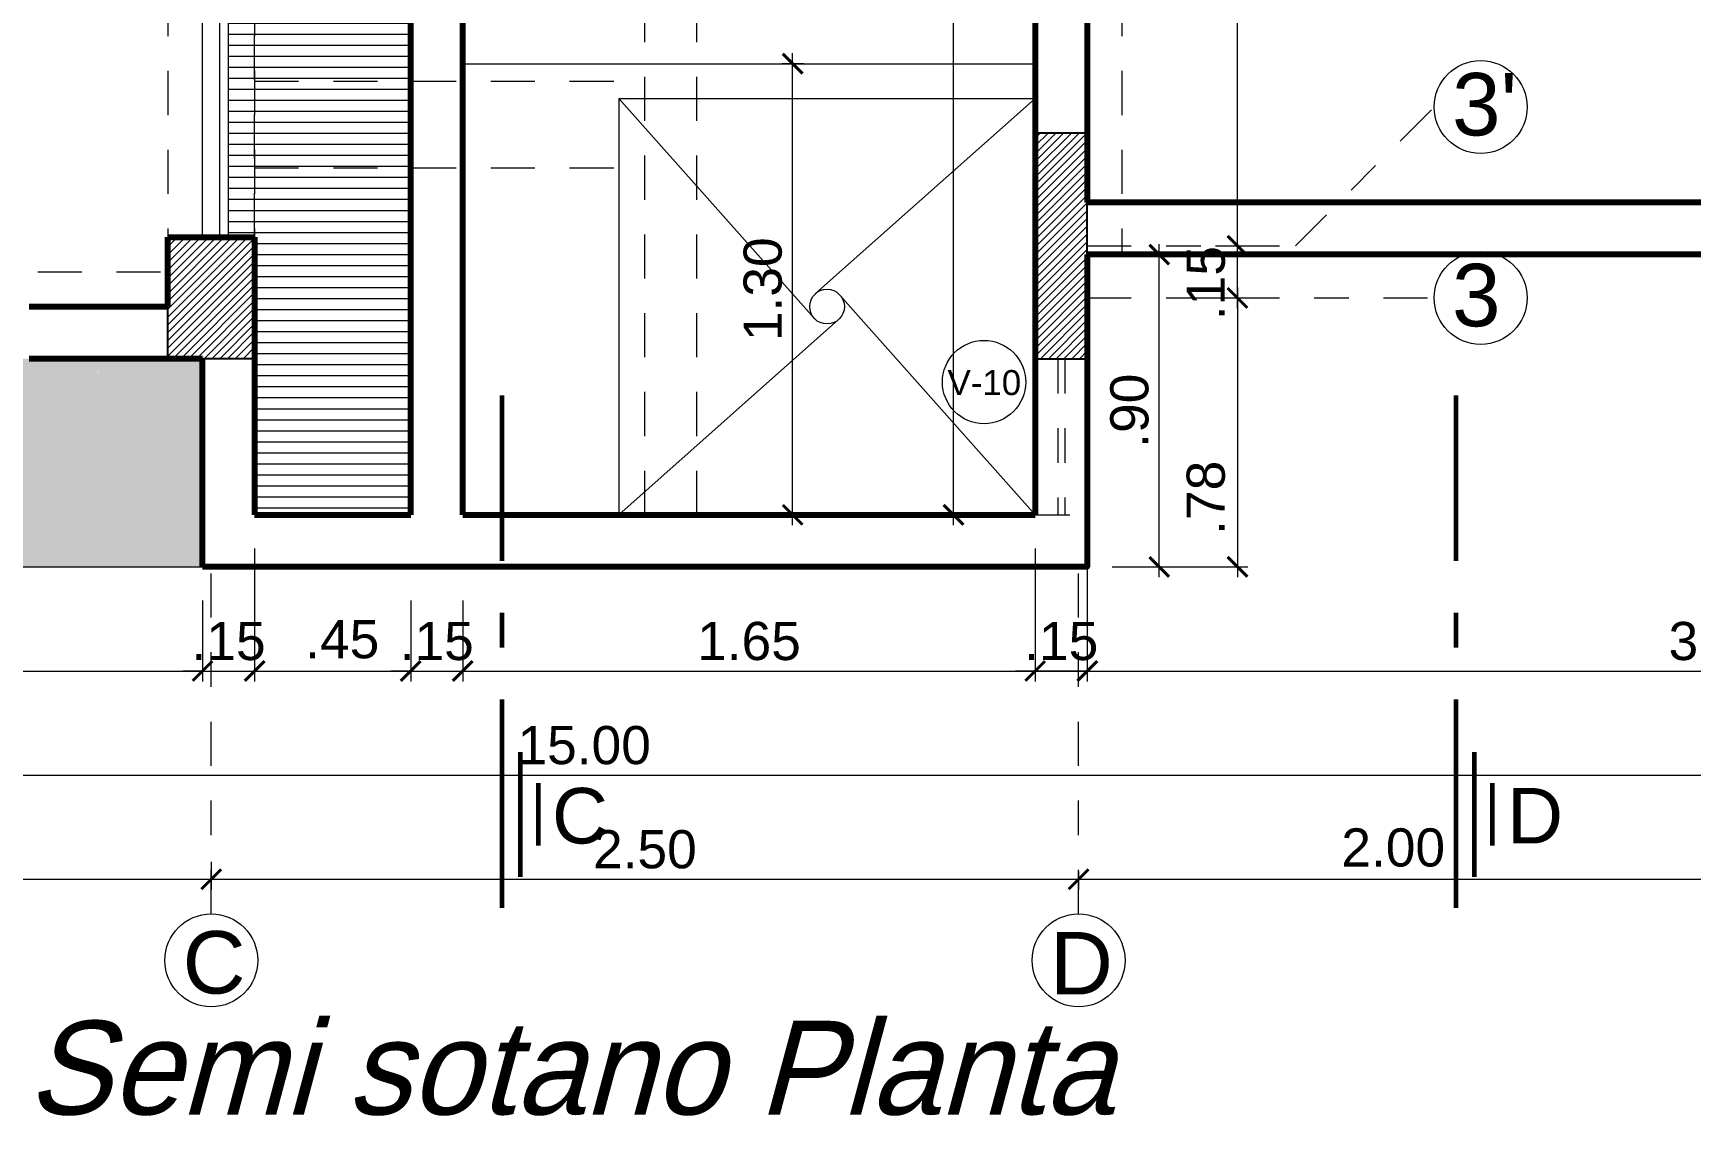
# Model space of a CAD drawing. Header units: millimetres. Extents: x 3779 to 7711, y 1445 to 3132.
# Drawn here: x 3883.414 to 3888.192, y 1479.377 to 1482.497 of the extents above; entities that cross this region are included whole.
import ezdxf

# ---------------------------------------------------------------- set-up
doc = ezdxf.new("R2010")
doc.units = ezdxf.units.MM
doc.header["$PDMODE"] = 3
for name, pattern in [('ACAD_ISO10W100', [18.5, 12, -3, 0.5, -3]), ('DASHDOTX2', [50.8, 25.4, -12.7, 0, -12.7]), ('HIDDEN', [9.525, 6.35, -3.175])]:
    doc.linetypes.add(name, pattern=pattern)
for name, color, linetype, lineweight in [('cotas', 7, 'Continuous', 5), ('EJES', 20, 'DASHDOTX2', 9), ('LINEA-DE-CORTE', 6, 'ACAD_ISO10W100', 60), ('PERSONA', 7, 'Continuous', 9), ('pluma 0.0', 33, 'Continuous', 0), ('pluma 1', 1, 'Continuous', 9), ('pluma 1.5', 14, 'Continuous', 15), ('pluma 2.5', 30, 'Continuous', 25), ('pluma 8', 98, 'Continuous', 80), ('proyecciones', 32, 'HIDDEN', 9), ('TEXTO', 7, 'Continuous', 9), ('TEXTURAS', 35, 'Continuous', 5), ('VEJETACION', 3, 'Continuous', 9)]:
    doc.layers.add(name, color=color, linetype=linetype, lineweight=lineweight)
doc.styles.get("Standard").update_dxf_attribs({"font": 'arial.ttf'})
doc.styles.add('TIMES', font='arial.ttf', dxfattribs={"height": 0.11})
doc.dimstyles.new('julio', dxfattribs={"dimtxt": 0.11, "dimasz": 0.057, "dimexe": 0.03, "dimexo": 0.097, "dimgap": 0.0295, "dimtad": 1, "dimzin": 4, "dimdsep": 46, "dimtxsty": 'TIMES', "dimblk": 'ARCHTICK', "dimcen": 0, "dimdle": 0.03, "dimclrd": 256, "dimclre": 256, "dimclrt": 256, "dimadec": 0, "dimazin": 0, "dimtfac": 1, "dimtix": 1, "dimtmove": 2, "dimatfit": 2, "dimldrblk": 'ARCHTICK', "dimfxl": 1, "dimtolj": 1, "dimtzin": 0, "dimlwd": 5, "dimlwe": 5, "dimarcsym": 0})

# ---------------------------------------------------------------- blocks, each defined once
blk = doc.blocks.new('_ArchTick')
at = {"color": 0, "linetype": 'ByBlock', "lineweight": 40, "const_width": 0.15}
blk.add_lwpolyline([(-0.5, -0.5), (0.5, 0.5)], dxfattribs=at)
blk = doc.blocks.new('*D225')
at = {"layer": 'cotas', "lineweight": 5, "transparency": 16777216}
for p, q in [((3880.6776, 1480.2622), (3880.6776, 1480.0292)), ((3883.9276, 1480.1096), (3883.9276, 1480.0292)), ((3880.6476, 1480.0592), (3883.9576, 1480.0592))]:
    blk.add_line(p, q, dxfattribs=at)
at = {"layer": 'Defpoints', "color": 0, "transparency": 16777216}
for p in [(3880.6776, 1480.3592), (3883.9276, 1480.2066), (3883.9276, 1480.0592)]:
    blk.add_point(p, dxfattribs=at)
at = {"layer": 'cotas', "lineweight": 5, "transparency": 16777216, "xscale": 0.057, "yscale": 0.057, "zscale": 0.057, "rotation": 180}
blk.add_blockref('_ArchTick', (3880.6776, 1480.0592), dxfattribs=at)
at = {"layer": 'cotas', "lineweight": 5, "transparency": 16777216, "xscale": 0.057, "yscale": 0.057, "zscale": 0.057}
blk.add_blockref('_ArchTick', (3883.9276, 1480.0592), dxfattribs=at)
at = {"layer": 'cotas', "transparency": 16777216, "insert": (3882.3026, 1480.1449), "char_height": 0.11, "attachment_point": 5, "style": 'TIMES'}
blk.add_mtext('\\A1;3.25', dxfattribs=at)
blk = doc.blocks.new('*D226')
at = {"layer": 'cotas', "lineweight": 5, "transparency": 16777216}
for p, q in [((3883.9276, 1480.1096), (3883.9276, 1480.0292)), ((3886.4276, 1480.0817), (3886.4276, 1480.0292)), ((3883.8976, 1480.0592), (3886.4576, 1480.0592))]:
    blk.add_line(p, q, dxfattribs=at)
at = {"layer": 'Defpoints', "color": 0, "transparency": 16777216}
for p in [(3883.9276, 1480.2066), (3886.4276, 1480.1787), (3886.4276, 1480.0592)]:
    blk.add_point(p, dxfattribs=at)
at = {"layer": 'cotas', "lineweight": 5, "transparency": 16777216, "xscale": 0.057, "yscale": 0.057, "zscale": 0.057, "rotation": 180}
blk.add_blockref('_ArchTick', (3883.9276, 1480.0592), dxfattribs=at)
at = {"layer": 'cotas', "lineweight": 5, "transparency": 16777216, "xscale": 0.057, "yscale": 0.057, "zscale": 0.057}
blk.add_blockref('_ArchTick', (3886.4276, 1480.0592), dxfattribs=at)
at = {"layer": 'cotas', "transparency": 16777216, "insert": (3885.1776, 1480.1449), "char_height": 0.11, "attachment_point": 5, "style": 'TIMES'}
blk.add_mtext('\\A1;2.50', dxfattribs=at)
blk = doc.blocks.new('*D227')
at = {"layer": 'cotas', "lineweight": 5, "transparency": 16777216}
for p, q in [((3886.4276, 1480.0817), (3886.4276, 1480.0292)), ((3888.4276, 1480.0902), (3888.4276, 1480.0292)), ((3886.3976, 1480.0592), (3888.4576, 1480.0592))]:
    blk.add_line(p, q, dxfattribs=at)
at = {"layer": 'Defpoints', "color": 0, "transparency": 16777216}
for p in [(3886.4276, 1480.1787), (3888.4276, 1480.1872), (3888.4276, 1480.0592)]:
    blk.add_point(p, dxfattribs=at)
at = {"layer": 'cotas', "lineweight": 5, "transparency": 16777216, "xscale": 0.057, "yscale": 0.057, "zscale": 0.057, "rotation": 180}
blk.add_blockref('_ArchTick', (3886.4276, 1480.0592), dxfattribs=at)
at = {"layer": 'cotas', "lineweight": 5, "transparency": 16777216, "xscale": 0.057, "yscale": 0.057, "zscale": 0.057}
blk.add_blockref('_ArchTick', (3888.4276, 1480.0592), dxfattribs=at)
at = {"layer": 'cotas', "transparency": 16777216, "insert": (3887.3344, 1480.15), "char_height": 0.11, "attachment_point": 5, "style": 'TIMES'}
blk.add_mtext('\\A1;2.00', dxfattribs=at)
blk = doc.blocks.new('*D160')
at = {"layer": 'cotas', "lineweight": 5, "transparency": 16777216}
for p, q in [((3877.5026, 1480.8622), (3877.5026, 1480.3292)), ((3892.5026, 1480.8622), (3892.5026, 1480.3292)), ((3877.4726, 1480.3592), (3892.5326, 1480.3592))]:
    blk.add_line(p, q, dxfattribs=at)
at = {"layer": 'Defpoints', "color": 0, "transparency": 16777216}
for p in [(3877.5026, 1480.9592), (3892.5026, 1480.9592), (3892.5026, 1480.3592)]:
    blk.add_point(p, dxfattribs=at)
at = {"layer": 'cotas', "lineweight": 5, "transparency": 16777216, "xscale": 0.057, "yscale": 0.057, "zscale": 0.057, "rotation": 180}
blk.add_blockref('_ArchTick', (3877.5026, 1480.3592), dxfattribs=at)
at = {"layer": 'cotas', "lineweight": 5, "transparency": 16777216, "xscale": 0.057, "yscale": 0.057, "zscale": 0.057}
blk.add_blockref('_ArchTick', (3892.5026, 1480.3592), dxfattribs=at)
at = {"layer": 'cotas', "transparency": 16777216, "insert": (3885.0026, 1480.4449), "char_height": 0.11, "attachment_point": 5, "style": 'TIMES'}
blk.add_mtext('\\A1;15.00', dxfattribs=at)
blk = doc.blocks.new('*D164')
at = {"layer": 'cotas', "lineweight": 5, "transparency": 16777216}
for p, q in [((3880.7026, 1480.8622), (3880.7026, 1480.6292)), ((3883.9026, 1480.8622), (3883.9026, 1480.6292)), ((3880.6726, 1480.6592), (3883.9326, 1480.6592))]:
    blk.add_line(p, q, dxfattribs=at)
at = {"layer": 'Defpoints', "color": 0, "transparency": 16777216}
for p in [(3880.7026, 1480.9592), (3883.9026, 1480.9592), (3883.9026, 1480.6592)]:
    blk.add_point(p, dxfattribs=at)
at = {"layer": 'cotas', "lineweight": 5, "transparency": 16777216, "xscale": 0.057, "yscale": 0.057, "zscale": 0.057, "rotation": 180}
blk.add_blockref('_ArchTick', (3880.7026, 1480.6592), dxfattribs=at)
at = {"layer": 'cotas', "lineweight": 5, "transparency": 16777216, "xscale": 0.057, "yscale": 0.057, "zscale": 0.057}
blk.add_blockref('_ArchTick', (3883.9026, 1480.6592), dxfattribs=at)
at = {"layer": 'cotas', "transparency": 16777216, "insert": (3882.3026, 1480.7449), "char_height": 0.11, "attachment_point": 5, "style": 'TIMES'}
blk.add_mtext('\\A1;3.20', dxfattribs=at)
blk = doc.blocks.new('*D165')
at = {"layer": 'cotas', "lineweight": 5, "transparency": 16777216}
for p, q in [((3884.0526, 1481.0122), (3884.0526, 1480.6292)), ((3883.9026, 1480.8622), (3883.9026, 1480.6292)), ((3883.9026, 1480.6592), (3883.8456, 1480.6592)), ((3883.9026, 1480.6592), (3884.0526, 1480.6592)), ((3884.0526, 1480.6592), (3884.1096, 1480.6592))]:
    blk.add_line(p, q, dxfattribs=at)
at = {"layer": 'Defpoints', "color": 0, "transparency": 16777216}
for p in [(3884.0526, 1481.1092), (3883.9026, 1480.9592), (3884.0526, 1480.6592)]:
    blk.add_point(p, dxfattribs=at)
at = {"layer": 'cotas', "lineweight": 5, "transparency": 16777216, "xscale": 0.057, "yscale": 0.057, "zscale": 0.057}
blk.add_blockref('_ArchTick', (3883.9026, 1480.6592), dxfattribs=at)
at = {"layer": 'cotas', "lineweight": 5, "transparency": 16777216, "xscale": 0.057, "yscale": 0.057, "zscale": 0.057, "rotation": 180}
blk.add_blockref('_ArchTick', (3884.0526, 1480.6592), dxfattribs=at)
at = {"layer": 'cotas', "transparency": 16777216, "insert": (3883.9776, 1480.7449), "char_height": 0.11, "attachment_point": 5, "style": 'TIMES'}
blk.add_mtext('\\A1;.15', dxfattribs=at)
blk = doc.blocks.new('*D166')
at = {"layer": 'cotas', "lineweight": 5, "transparency": 16777216}
for p, q in [((3884.0526, 1481.0122), (3884.0526, 1480.6292)), ((3884.5026, 1480.8622), (3884.5026, 1480.6292)), ((3884.0226, 1480.6592), (3884.5326, 1480.6592))]:
    blk.add_line(p, q, dxfattribs=at)
at = {"layer": 'Defpoints', "color": 0, "transparency": 16777216}
for p in [(3884.0526, 1481.1092), (3884.5026, 1480.9592), (3884.5026, 1480.6592)]:
    blk.add_point(p, dxfattribs=at)
at = {"layer": 'cotas', "lineweight": 5, "transparency": 16777216, "xscale": 0.057, "yscale": 0.057, "zscale": 0.057, "rotation": 180}
blk.add_blockref('_ArchTick', (3884.0526, 1480.6592), dxfattribs=at)
at = {"layer": 'cotas', "lineweight": 5, "transparency": 16777216, "xscale": 0.057, "yscale": 0.057, "zscale": 0.057}
blk.add_blockref('_ArchTick', (3884.5026, 1480.6592), dxfattribs=at)
at = {"layer": 'cotas', "transparency": 16777216, "insert": (3884.3052, 1480.75), "char_height": 0.11, "attachment_point": 5, "style": 'TIMES'}
blk.add_mtext('\\A1;.45', dxfattribs=at)
blk = doc.blocks.new('*D167')
at = {"layer": 'cotas', "lineweight": 5, "transparency": 16777216}
for p, q in [((3884.5026, 1480.8622), (3884.5026, 1480.6292)), ((3884.6526, 1480.8622), (3884.6526, 1480.6292)), ((3884.5026, 1480.6592), (3884.4456, 1480.6592)), ((3884.5026, 1480.6592), (3884.6526, 1480.6592)), ((3884.6526, 1480.6592), (3884.7096, 1480.6592))]:
    blk.add_line(p, q, dxfattribs=at)
at = {"layer": 'Defpoints', "color": 0, "transparency": 16777216}
for p in [(3884.5026, 1480.9592), (3884.6526, 1480.9592), (3884.6526, 1480.6592)]:
    blk.add_point(p, dxfattribs=at)
at = {"layer": 'cotas', "lineweight": 5, "transparency": 16777216, "xscale": 0.057, "yscale": 0.057, "zscale": 0.057}
blk.add_blockref('_ArchTick', (3884.5026, 1480.6592), dxfattribs=at)
at = {"layer": 'cotas', "lineweight": 5, "transparency": 16777216, "xscale": 0.057, "yscale": 0.057, "zscale": 0.057, "rotation": 180}
blk.add_blockref('_ArchTick', (3884.6526, 1480.6592), dxfattribs=at)
at = {"layer": 'cotas', "transparency": 16777216, "insert": (3884.5776, 1480.7449), "char_height": 0.11, "attachment_point": 5, "style": 'TIMES'}
blk.add_mtext('\\A1;.15', dxfattribs=at)
blk = doc.blocks.new('*D168')
at = {"layer": 'cotas', "lineweight": 5, "transparency": 16777216}
for p, q in [((3886.3026, 1481.0122), (3886.3026, 1480.6292)), ((3884.6526, 1480.8622), (3884.6526, 1480.6292)), ((3884.6226, 1480.6592), (3886.3326, 1480.6592))]:
    blk.add_line(p, q, dxfattribs=at)
at = {"layer": 'Defpoints', "color": 0, "transparency": 16777216}
for p in [(3886.3026, 1481.1092), (3884.6526, 1480.9592), (3886.3026, 1480.6592)]:
    blk.add_point(p, dxfattribs=at)
at = {"layer": 'cotas', "lineweight": 5, "transparency": 16777216, "xscale": 0.057, "yscale": 0.057, "zscale": 0.057, "rotation": 180}
blk.add_blockref('_ArchTick', (3884.6526, 1480.6592), dxfattribs=at)
at = {"layer": 'cotas', "lineweight": 5, "transparency": 16777216, "xscale": 0.057, "yscale": 0.057, "zscale": 0.057}
blk.add_blockref('_ArchTick', (3886.3026, 1480.6592), dxfattribs=at)
at = {"layer": 'cotas', "transparency": 16777216, "insert": (3885.4776, 1480.7449), "char_height": 0.11, "attachment_point": 5, "style": 'TIMES'}
blk.add_mtext('\\A1;1.65', dxfattribs=at)
blk = doc.blocks.new('*D169')
at = {"layer": 'cotas', "lineweight": 5, "transparency": 16777216}
for p, q in [((3886.3026, 1481.0122), (3886.3026, 1480.6292)), ((3886.4526, 1481.0122), (3886.4526, 1480.6292)), ((3886.3026, 1480.6592), (3886.2456, 1480.6592)), ((3886.3026, 1480.6592), (3886.4526, 1480.6592)), ((3886.4526, 1480.6592), (3886.5096, 1480.6592))]:
    blk.add_line(p, q, dxfattribs=at)
at = {"layer": 'Defpoints', "color": 0, "transparency": 16777216}
for p in [(3886.3026, 1481.1092), (3886.4526, 1481.1092), (3886.4526, 1480.6592)]:
    blk.add_point(p, dxfattribs=at)
at = {"layer": 'cotas', "lineweight": 5, "transparency": 16777216, "xscale": 0.057, "yscale": 0.057, "zscale": 0.057}
blk.add_blockref('_ArchTick', (3886.3026, 1480.6592), dxfattribs=at)
at = {"layer": 'cotas', "lineweight": 5, "transparency": 16777216, "xscale": 0.057, "yscale": 0.057, "zscale": 0.057, "rotation": 180}
blk.add_blockref('_ArchTick', (3886.4526, 1480.6592), dxfattribs=at)
at = {"layer": 'cotas', "transparency": 16777216, "insert": (3886.3776, 1480.7449), "char_height": 0.11, "attachment_point": 5, "style": 'TIMES'}
blk.add_mtext('\\A1;.15', dxfattribs=at)
blk = doc.blocks.new('*D170')
at = {"layer": 'cotas', "lineweight": 5, "transparency": 16777216}
for p, q in [((3886.3026, 1481.0122), (3886.3026, 1480.6292)), ((3886.4526, 1481.0122), (3886.4526, 1480.6292)), ((3886.3026, 1480.6592), (3886.2456, 1480.6592)), ((3886.4526, 1480.6592), (3886.3026, 1480.6592)), ((3886.4526, 1480.6592), (3886.5096, 1480.6592))]:
    blk.add_line(p, q, dxfattribs=at)
at = {"layer": 'Defpoints', "color": 0, "transparency": 16777216}
for p in [(3886.3026, 1481.1092), (3886.4526, 1481.1092), (3886.3026, 1480.6592)]:
    blk.add_point(p, dxfattribs=at)
at = {"layer": 'cotas', "lineweight": 5, "transparency": 16777216, "xscale": 0.057, "yscale": 0.057, "zscale": 0.057}
blk.add_blockref('_ArchTick', (3886.3026, 1480.6592), dxfattribs=at)
at = {"layer": 'cotas', "lineweight": 5, "transparency": 16777216, "xscale": 0.057, "yscale": 0.057, "zscale": 0.057, "rotation": 180}
blk.add_blockref('_ArchTick', (3886.4526, 1480.6592), dxfattribs=at)
at = {"layer": 'cotas', "transparency": 16777216, "insert": (3886.3776, 1480.7449), "char_height": 0.11, "attachment_point": 5, "style": 'TIMES'}
blk.add_mtext('\\A1;.15', dxfattribs=at)
blk = doc.blocks.new('*D171')
at = {"layer": 'cotas', "lineweight": 5, "transparency": 16777216}
for p, q in [((3886.3026, 1481.0122), (3886.3026, 1480.6292)), ((3886.4526, 1481.0122), (3886.4526, 1480.6292)), ((3886.3026, 1480.6592), (3886.2456, 1480.6592)), ((3886.3026, 1480.6592), (3886.4526, 1480.6592)), ((3886.4526, 1480.6592), (3886.5096, 1480.6592))]:
    blk.add_line(p, q, dxfattribs=at)
at = {"layer": 'Defpoints', "color": 0, "transparency": 16777216}
for p in [(3886.3026, 1481.1092), (3886.4526, 1481.1092), (3886.4526, 1480.6592)]:
    blk.add_point(p, dxfattribs=at)
at = {"layer": 'cotas', "lineweight": 5, "transparency": 16777216, "xscale": 0.057, "yscale": 0.057, "zscale": 0.057}
blk.add_blockref('_ArchTick', (3886.3026, 1480.6592), dxfattribs=at)
at = {"layer": 'cotas', "lineweight": 5, "transparency": 16777216, "xscale": 0.057, "yscale": 0.057, "zscale": 0.057, "rotation": 180}
blk.add_blockref('_ArchTick', (3886.4526, 1480.6592), dxfattribs=at)
at = {"layer": 'cotas', "transparency": 16777216, "insert": (3886.3776, 1480.7449), "char_height": 0.11, "attachment_point": 5, "style": 'TIMES'}
blk.add_mtext('\\A1;.15', dxfattribs=at)
blk = doc.blocks.new('*D172')
at = {"layer": 'cotas', "lineweight": 5, "transparency": 16777216}
for p, q in [((3886.4526, 1481.0122), (3886.4526, 1480.6292)), ((3890.1026, 1480.8622), (3890.1026, 1480.6292)), ((3886.4226, 1480.6592), (3890.1326, 1480.6592))]:
    blk.add_line(p, q, dxfattribs=at)
at = {"layer": 'Defpoints', "color": 0, "transparency": 16777216}
for p in [(3886.4526, 1481.1092), (3890.1026, 1480.9592), (3890.1026, 1480.6592)]:
    blk.add_point(p, dxfattribs=at)
at = {"layer": 'cotas', "lineweight": 5, "transparency": 16777216, "xscale": 0.057, "yscale": 0.057, "zscale": 0.057, "rotation": 180}
blk.add_blockref('_ArchTick', (3886.4526, 1480.6592), dxfattribs=at)
at = {"layer": 'cotas', "lineweight": 5, "transparency": 16777216, "xscale": 0.057, "yscale": 0.057, "zscale": 0.057}
blk.add_blockref('_ArchTick', (3890.1026, 1480.6592), dxfattribs=at)
at = {"layer": 'cotas', "transparency": 16777216, "insert": (3888.2776, 1480.7449), "char_height": 0.11, "attachment_point": 5, "style": 'TIMES'}
blk.add_mtext('\\A1;3.65', dxfattribs=at)
blk = doc.blocks.new('*D220')
at = {"layer": 'cotas', "lineweight": 5, "transparency": 16777216}
for p, q in [((3886.822, 1481.8842), (3886.9156, 1481.8842)), ((3886.8856, 1481.7042), (3886.8856, 1481.9142)), ((3886.822, 1481.7342), (3886.9156, 1481.7342))]:
    blk.add_line(p, q, dxfattribs=at)
at = {"layer": 'Defpoints', "color": 0, "transparency": 16777216}
for p in [(3886.725, 1481.8842), (3886.8856, 1481.8842), (3886.725, 1481.7342)]:
    blk.add_point(p, dxfattribs=at)
at = {"layer": 'cotas', "lineweight": 5, "transparency": 16777216, "xscale": 0.057, "yscale": 0.057, "zscale": 0.057}
for p, rotation in [((3886.8856, 1481.8842), 90), ((3886.8856, 1481.7342), 270)]:
    blk.add_blockref('_ArchTick', p, dxfattribs=dict(at, rotation=rotation))
at = {"layer": 'cotas', "transparency": 16777216, "insert": (3886.7948, 1481.7769), "char_height": 0.11, "attachment_point": 5, "rotation": 90, "style": 'TIMES'}
blk.add_mtext('\\A1;.15', dxfattribs=at)
blk = doc.blocks.new('*D221')
at = {"layer": 'cotas', "lineweight": 5, "transparency": 16777216}
for p, q in [((3886.8856, 1481.8542), (3886.8856, 1484.4892)), ((3886.6496, 1484.4592), (3886.9156, 1484.4592)), ((3886.822, 1481.8842), (3886.9156, 1481.8842))]:
    blk.add_line(p, q, dxfattribs=at)
at = {"layer": 'Defpoints', "color": 0, "transparency": 16777216}
for p in [(3886.5526, 1484.4592), (3886.8856, 1484.4592), (3886.725, 1481.8842)]:
    blk.add_point(p, dxfattribs=at)
at = {"layer": 'cotas', "lineweight": 5, "transparency": 16777216, "xscale": 0.057, "yscale": 0.057, "zscale": 0.057}
for p, rotation in [((3886.8856, 1484.4592), 90), ((3886.8856, 1481.8842), 270)]:
    blk.add_blockref('_ArchTick', p, dxfattribs=dict(at, rotation=rotation))
at = {"layer": 'cotas', "transparency": 16777216, "insert": (3886.7999, 1483.1717), "char_height": 0.11, "attachment_point": 5, "rotation": 90, "style": 'TIMES'}
blk.add_mtext('\\A1;2.58', dxfattribs=at)
blk = doc.blocks.new('*D222')
at = {"layer": 'cotas', "lineweight": 5, "transparency": 16777216}
for p, q in [((3886.8856, 1481.7642), (3886.8856, 1480.9292)), ((3886.723, 1481.7342), (3886.9156, 1481.7342)), ((3886.5246, 1480.9592), (3886.9156, 1480.9592))]:
    blk.add_line(p, q, dxfattribs=at)
at = {"layer": 'Defpoints', "color": 0, "transparency": 16777216}
for p in [(3886.626, 1481.7342), (3886.4276, 1480.9592), (3886.8856, 1480.9592)]:
    blk.add_point(p, dxfattribs=at)
at = {"layer": 'cotas', "lineweight": 5, "transparency": 16777216, "xscale": 0.057, "yscale": 0.057, "zscale": 0.057}
for p, rotation in [((3886.8856, 1481.7342), 90), ((3886.8856, 1480.9592), 270)]:
    blk.add_blockref('_ArchTick', p, dxfattribs=dict(at, rotation=rotation))
at = {"layer": 'cotas', "transparency": 16777216, "insert": (3886.7948, 1481.1584), "char_height": 0.11, "attachment_point": 5, "rotation": 90, "style": 'TIMES'}
blk.add_mtext('\\A1;.78', dxfattribs=at)
blk = doc.blocks.new('*D212')
at = {"layer": 'cotas', "lineweight": 5, "transparency": 16777216}
for p, q in [((3886.6603, 1480.9292), (3886.6603, 1481.8892)), ((3886.5496, 1481.8592), (3886.6903, 1481.8592)), ((3886.5496, 1480.9592), (3886.6903, 1480.9592))]:
    blk.add_line(p, q, dxfattribs=at)
at = {"layer": 'Defpoints', "color": 0, "transparency": 16777216}
for p in [(3886.4526, 1481.8592), (3886.6603, 1481.8592), (3886.4526, 1480.9592)]:
    blk.add_point(p, dxfattribs=at)
at = {"layer": 'cotas', "lineweight": 5, "transparency": 16777216, "xscale": 0.057, "yscale": 0.057, "zscale": 0.057}
for p, rotation in [((3886.6603, 1481.8592), 90), ((3886.6603, 1480.9592), 270)]:
    blk.add_blockref('_ArchTick', p, dxfattribs=dict(at, rotation=rotation))
at = {"layer": 'cotas', "transparency": 16777216, "insert": (3886.5746, 1481.4092), "char_height": 0.11, "attachment_point": 5, "rotation": 90, "style": 'TIMES'}
blk.add_mtext('\\A1;.90', dxfattribs=at)
blk = doc.blocks.new('*D213')
at = {"layer": 'cotas', "lineweight": 5, "transparency": 16777216}
for p, q in [((3886.0673, 1481.0792), (3886.0673, 1484.4892)), ((3886.4556, 1484.4592), (3886.0373, 1484.4592)), ((3886.2056, 1481.1092), (3886.0373, 1481.1092))]:
    blk.add_line(p, q, dxfattribs=at)
at = {"layer": 'Defpoints', "color": 0, "transparency": 16777216}
for p in [(3886.0673, 1484.4592), (3886.5526, 1484.4592), (3886.3026, 1481.1092)]:
    blk.add_point(p, dxfattribs=at)
at = {"layer": 'cotas', "lineweight": 5, "transparency": 16777216, "xscale": 0.057, "yscale": 0.057, "zscale": 0.057}
for p, rotation in [((3886.0673, 1484.4592), 90), ((3886.0673, 1481.1092), 270)]:
    blk.add_blockref('_ArchTick', p, dxfattribs=dict(at, rotation=rotation))
at = {"layer": 'cotas', "transparency": 16777216, "insert": (3885.9816, 1482.7842), "char_height": 0.11, "attachment_point": 5, "rotation": 90, "style": 'TIMES'}
blk.add_mtext('\\A1;3.35', dxfattribs=at)
blk = doc.blocks.new('*D214')
at = {"layer": 'cotas', "lineweight": 5, "transparency": 16777216}
for p, q in [((3885.636, 1482.4092), (3885.5734, 1482.4092)), ((3885.6034, 1481.0792), (3885.6034, 1482.4392)), ((3885.636, 1481.1092), (3885.5734, 1481.1092))]:
    blk.add_line(p, q, dxfattribs=at)
at = {"layer": 'Defpoints', "color": 0, "transparency": 16777216}
for p in [(3885.6034, 1482.4092), (3885.733, 1482.4092), (3885.733, 1481.1092)]:
    blk.add_point(p, dxfattribs=at)
at = {"layer": 'cotas', "lineweight": 5, "transparency": 16777216, "xscale": 0.057, "yscale": 0.057, "zscale": 0.057}
for p, rotation in [((3885.6034, 1482.4092), 90), ((3885.6034, 1481.1092), 270)]:
    blk.add_blockref('_ArchTick', p, dxfattribs=dict(at, rotation=rotation))
at = {"layer": 'cotas', "transparency": 16777216, "insert": (3885.5177, 1481.7592), "char_height": 0.11, "attachment_point": 5, "rotation": 90, "style": 'TIMES'}
blk.add_mtext('\\A1;1.30', dxfattribs=at)

msp = doc.modelspace()

# ---------------------------------------------------------------- hatches: boundary and pattern name
at = {"layer": 'TEXTURAS'}
h = msp.add_hatch(dxfattribs=at)
h.set_pattern_fill('LINE', color=256, scale=0.01)
h.set_pattern_definition([(0, (23.639096, -46.807674), (0, 0.03175), [])])
h.paths.add_polyline_path([(3884.5026, 1482.0592), (3884.0526, 1482.0592), (3884.0526, 1481.9092), (3884.0526, 1481.1092), (3884.5026, 1481.1092)])
h.paths.add_polyline_path([(3884.5026, 1482.3092), (3884.0526, 1482.3092), (3884.0526, 1482.0592), (3884.5026, 1482.0592)])
h.paths.add_polyline_path([(3884.0526, 1484.3092), (3883.9776, 1484.3092), (3883.9776, 1481.9092), (3884.0526, 1481.9092)])
h.paths.add_polyline_path([(3884.5026, 1482.5592), (3884.0526, 1482.5592), (3884.0526, 1482.3092), (3884.5026, 1482.3092)])
h.paths.add_polyline_path([(3884.5026, 1482.8092), (3884.0526, 1482.8092), (3884.0526, 1482.5592), (3884.5026, 1482.5592)])
h.paths.add_polyline_path([(3884.5026, 1483.0592), (3884.0526, 1483.0592), (3884.0526, 1482.8092), (3884.5026, 1482.8092)])
h.paths.add_polyline_path([(3884.5026, 1483.3092), (3884.0526, 1483.3092), (3884.0526, 1483.0592), (3884.5026, 1483.0592)])
h.paths.add_polyline_path([(3884.5026, 1484.3092), (3884.0526, 1484.3092), (3884.0526, 1483.3092), (3884.5026, 1483.3092)])
h.paths.add_polyline_path([(3884.5026, 1484.4592), (3884.0526, 1484.4592), (3884.0526, 1484.3092), (3884.5026, 1484.3092)])
h = msp.add_hatch(dxfattribs=at)
h.set_pattern_fill('LINE', color=256, scale=0.005, angle=45)
h.set_pattern_definition([(45, (23.639096, -57.590765), (-0.01122532015, 0.01122532015), [])])
h.paths.add_polyline_path([(3886.4526, 1482.2092), (3886.3026, 1482.2092), (3886.3026, 1481.5592), (3886.4526, 1481.5592)])
h = msp.add_hatch(dxfattribs=at)
h.set_pattern_fill('LINE', color=256, scale=0.005, angle=45)
h.set_pattern_definition([(45, (29.939096, -57.590765), (-0.01122532015, 0.01122532015), [])])
h.paths.add_polyline_path([(3884.0526, 1481.9092), (3883.9526, 1481.9092), (3883.8026, 1481.9092), (3883.8026, 1481.5592), (3884.0526, 1481.5592)])
at = {"layer": 'VEJETACION'}
h = msp.add_hatch(dxfattribs=at)
h.set_pattern_fill('AR-SAND', color=256, scale=0.00025)
h.set_pattern_definition([(37.5, (-91.588258, -53.736048), (-0.000400007824, 0.012235330933), [0, -0.009652, 0, -0.010795, 0, -0.01031875]), (7.5, (-91.588258, -53.736048), (0.01123808208, 0.017920627514), [0, -0.005207, 0, -0.0086995, 0, -0.00333375]), (327.5, (-91.596068, -53.736048), (0.019774809256, 3.5929617e-05), [0, -0.003175, 0, -0.01143, 0, -0.0149225]), (317.5, (-91.596068, -53.736048), (0.01908891131, 0.00557323308), [0, -0.0015875, 0, -0.007493, 0, -0.0085725])])
h.paths.add_polyline_path([(3880.3123, 1481.1358), (3880.212, 1481.1709), (3880.1669, 1481.1108), (3880.1519, 1481.0808), (3880.0918, 1481.0758), (3880.0793, 1481.0751), (3880.0639, 1480.9592), (3883.9026, 1480.9592), (3883.9026, 1481.5592), (3883.4026, 1481.5592), (3881.3026, 1481.5592), (3880.2026, 1481.5592), (3880.1436, 1481.5592), (3880.1278, 1481.4403), (3880.2507, 1481.4624), (3880.3152, 1481.5054), (3880.3459, 1481.5084), (3880.3551, 1481.4379), (3880.4865, 1481.4781), (3880.5811, 1481.4781), (3880.6389, 1481.4453), (3880.6505, 1481.4125), (3880.9959, 1481.4357), (3881.0036, 1481.4742), (3881.0364, 1481.4935), (3881.1116, 1481.4896), (3881.1714, 1481.4145), (3881.1888, 1481.453), (3881.3359, 1481.4936), (3881.4908, 1481.4781), (3881.4598, 1481.3915), (3881.4908, 1481.3884), (3881.624, 1481.4565), (3881.6581, 1481.506), (3881.686, 1481.5122), (3881.8285, 1481.4565), (3881.8501, 1481.4194), (3881.9555, 1481.4689), (3881.9648, 1481.4905), (3881.9926, 1481.5184), (3882.005, 1481.5277), (3882.0639, 1481.4781), (3882.067, 1481.4317), (3882.0639, 1481.4101), (3882.1073, 1481.4039), (3882.2776, 1481.4936), (3882.3179, 1481.5122), (3882.3489, 1481.4534), (3882.352, 1481.441), (3882.3799, 1481.4317), (3882.4418, 1481.4812), (3882.448, 1481.4874), (3882.8986, 1481.514), (3882.8986, 1481.4487), (3882.9391, 1481.402), (3883.1167, 1481.4238), (3883.1572, 1481.4549), (3883.3222, 1481.5015), (3883.3752, 1481.5015), (3883.4967, 1481.4673), (3883.4873, 1481.43), (3883.5154, 1481.4051), (3883.5621, 1481.4704), (3883.603, 1481.5216), (3883.777, 1481.4331), (3883.7895, 1481.3771), (3883.7801, 1481.3211), (3883.7054, 1481.2464), (3883.6898, 1481.2495), (3883.668, 1481.2526), (3883.6057, 1481.2526), (3883.5527, 1481.1811), (3883.587, 1481.1251), (3883.5122, 1481.0442), (3883.4655, 1481.0846), (3883.4655, 1481.1406), (3883.3814, 1481.1624), (3883.3596, 1481.0753), (3883.397, 1481.0753), (3883.3627, 1480.9944), (3883.1322, 1481.0069), (3882.9952, 1481.0504), (3882.9049, 1481.1749), (3882.8176, 1481.1469), (3882.7491, 1481.0971), (3882.7429, 1481.0753), (3882.6775, 1481.0162), (3882.5622, 1481.0411), (3882.5311, 1481.0629), (3882.5217, 1481.1189), (3882.3816, 1481.1624), (3882.313, 1481.1562), (3882.2726, 1481.0318), (3882.2601, 1481.0131), (3882.176, 1481.0224), (3882.123, 1481.0909), (3882.0888, 1481.1718), (3881.8427, 1481.1749), (3881.8271, 1481.0722), (3881.8427, 1481.0411), (3881.7742, 1481.0131), (3881.6216, 1481.1064), (3881.6589, 1481.1624), (3881.7524, 1481.1842), (3881.7929, 1481.2402), (3881.7057, 1481.2931), (3881.606, 1481.2838), (3881.363, 1481.2838), (3881.3163, 1481.2744), (3881.3599, 1481.2091), (3881.4876, 1481.1531), (3881.5001, 1481.15), (3881.4845, 1481.0971), (3881.3848, 1481.0535), (3881.3194, 1481.0535), (3881.2634, 1481.0411), (3881.1139, 1481.0349), (3881.1107, 1481.0473), (3880.9035, 1481.1008), (3880.7983, 1481.2209), (3880.7081, 1481.2309), (3880.658, 1481.1508), (3880.6129, 1481.0808), (3880.6379, 1480.9857), (3880.5177, 1481.0157), (3880.4626, 1481.0307)])
h = msp.add_hatch(dxfattribs=at)
h.set_pattern_fill('AR-SAND', color=256, scale=0.0008)
h.set_pattern_definition([(37.5, (-91.588258, -53.736048), (-0.00128002504, 0.03915305899), [0, -0.0308864, 0, -0.034544, 0, -0.03302]), (7.5, (-91.58826, -53.73605), (0.03596186265, 0.05734600805), [0, -0.0166624, 0, -0.0278384, 0, -0.010668]), (327.5, (-91.61325, -53.736048), (0.06327938962, 0.00011497477), [0, -0.01016, 0, -0.036576, 0, -0.047752]), (317.5, (-91.61325, -53.73605), (0.0610845162, 0.01783434586), [0, -0.00508, 0, -0.0239776, 0, -0.027432])])
h.paths.add_polyline_path([(3880.1278, 1481.4403), (3880.0973, 1481.4348), (3880.042, 1481.4624), (3880.0175, 1481.4778), (3879.9162, 1481.536), (3879.7842, 1481.4379), (3879.7658, 1481.3889), (3879.6491, 1481.3705), (3879.5693, 1481.4471), (3879.557, 1481.4962), (3879.4895, 1481.4594), (3879.4158, 1481.4042), (3879.2808, 1481.4287), (3879.2224, 1481.5084), (3879.1979, 1481.5054), (3879.0861, 1481.4387), (3879.0876, 1481.4207), (3879.0711, 1481.4125), (3879.0202, 1481.4215), (3879.0142, 1481.447), (3878.9987, 1481.4997), (3878.993, 1481.5282), (3878.9607, 1481.5225), (3878.8064, 1481.5016), (3878.8159, 1481.4978), (3878.8597, 1481.494), (3878.8692, 1481.454), (3878.7835, 1481.4198), (3878.713, 1481.4369), (3878.734, 1481.5111), (3878.7283, 1481.5168), (3878.675, 1481.5282), (3878.6769, 1481.5035), (3878.6121, 1481.4274), (3878.5111, 1481.4407), (3878.5054, 1481.4635), (3878.5035, 1481.4921), (3878.494, 1481.5187), (3878.4235, 1481.5111), (3878.3112, 1481.4673), (3878.2921, 1481.473), (3878.1969, 1481.4978), (3878.1626, 1481.4997), (3878.1378, 1481.4787), (3878.0978, 1481.4198), (3878.0121, 1481.4293), (3877.995, 1481.4635), (3877.9226, 1481.5054), (3877.915, 1481.5054), (3877.8712, 1481.4883), (3877.8293, 1481.4578), (3877.7797, 1481.4578), (3877.7207, 1481.5035), (3877.6731, 1481.5035), (3877.6731, 1481.4673), (3877.6102, 1481.4673), (3877.5778, 1481.4673), (3877.5539, 1481.4673), (3877.5539, 1481.4432), (3877.6159, 1481.3779), (3877.5967, 1481.323), (3877.6145, 1481.137), (3877.7453, 1481.1784), (3877.7772, 1481.1848), (3877.8346, 1481.1975), (3877.8984, 1481.121), (3877.8378, 1481.0956), (3877.7644, 1480.9872), (3877.9271, 1480.9904), (3878.026, 1481.0159), (3878.1025, 1481.0032), (3878.1376, 1481.0127), (3878.16, 1481.0063), (3878.1791, 1481.0669), (3878.2588, 1481.121), (3878.3354, 1481.0382), (3878.4375, 1481.0478), (3878.4885, 1481.0669), (3878.6252, 1481.0958), (3878.6431, 1481.1275), (3878.6847, 1481.2403), (3878.7204, 1481.2403), (3878.768, 1481.1393), (3878.7521, 1481.0839), (3878.8434, 1481.0344), (3878.8771, 1481.072), (3878.883, 1481.1215), (3878.9742, 1481.1908), (3879.0079, 1481.1631), (3879.0159, 1481.0938), (3879.1527, 1481.0522), (3879.1666, 1481.0443), (3879.1765, 1481.0977), (3879.2399, 1481.1215), (3879.3113, 1481.068), (3879.3688, 1481.0562), (3879.5416, 1481.0548), (3879.5531, 1481.0571), (3879.5693, 1481.0733), (3879.5647, 1481.0948), (3879.5632, 1481.1179), (3879.5886, 1481.1202), (3879.6518, 1481.084), (3879.6317, 1481.0725), (3879.6371, 1481.0409), (3879.7188, 1481.014), (3879.7666, 1481.0232), (3879.8091, 1481.0564), (3879.8162, 1481.0958), (3879.8312, 1481.1709), (3879.8713, 1481.1709), (3879.9465, 1481.1658), (3879.8813, 1481.0808), (3879.8914, 1481.0658), (3880.0793, 1481.0751)])
h.paths.add_polyline_path([(3881.3163, 1481.2744), (3881.363, 1481.2838), (3881.606, 1481.2838), (3881.7057, 1481.2931), (3881.7929, 1481.2402), (3881.7524, 1481.1842), (3881.6589, 1481.1624), (3881.6216, 1481.1064), (3881.7742, 1481.0131), (3881.8427, 1481.0411), (3881.8271, 1481.0722), (3881.8427, 1481.1749), (3882.0888, 1481.1718), (3882.123, 1481.0909), (3882.176, 1481.0224), (3882.2601, 1481.0131), (3882.2726, 1481.0318), (3882.313, 1481.1562), (3882.3816, 1481.1624), (3882.5217, 1481.1189), (3882.5311, 1481.0629), (3882.5622, 1481.0411), (3882.6775, 1481.0162), (3882.7429, 1481.0753), (3882.7491, 1481.0971), (3882.8176, 1481.1469), (3882.9049, 1481.1749), (3882.9952, 1481.0504), (3883.1322, 1481.0069), (3883.3627, 1480.9944), (3883.397, 1481.0753), (3883.3596, 1481.0753), (3883.3814, 1481.1624), (3883.4655, 1481.1406), (3883.4655, 1481.0846), (3883.5122, 1481.0442), (3883.587, 1481.1251), (3883.5527, 1481.1811), (3883.6057, 1481.2526), (3883.668, 1481.2526), (3883.6898, 1481.2495), (3883.7054, 1481.2464), (3883.7801, 1481.3211), (3883.7895, 1481.3771), (3883.777, 1481.4331), (3883.6057, 1481.5202), (3883.5995, 1481.5171), (3883.5621, 1481.4704), (3883.5154, 1481.4051), (3883.4873, 1481.43), (3883.4967, 1481.4673), (3883.3752, 1481.5015), (3883.3222, 1481.5015), (3883.1572, 1481.4549), (3883.1167, 1481.4238), (3882.9391, 1481.402), (3882.8986, 1481.4487), (3882.8986, 1481.514), (3882.448, 1481.4874), (3882.4418, 1481.4812), (3882.3799, 1481.4317), (3882.352, 1481.441), (3882.3489, 1481.4534), (3882.3179, 1481.5122), (3882.2776, 1481.4936), (3882.1073, 1481.4039), (3882.0639, 1481.4101), (3882.067, 1481.4317), (3882.0639, 1481.4781), (3882.005, 1481.5277), (3881.9926, 1481.5184), (3881.9648, 1481.4905), (3881.9555, 1481.4689), (3881.8501, 1481.4194), (3881.8285, 1481.4565), (3881.686, 1481.5122), (3881.6581, 1481.506), (3881.624, 1481.4565), (3881.4908, 1481.3884), (3881.4598, 1481.3915), (3881.4908, 1481.4781), (3881.3359, 1481.4936), (3881.1888, 1481.453), (3881.1714, 1481.4145), (3881.1116, 1481.4896), (3881.0364, 1481.4935), (3881.0036, 1481.4742), (3880.9959, 1481.4357), (3880.6505, 1481.4125), (3880.6389, 1481.4453), (3880.5811, 1481.4781), (3880.4865, 1481.4781), (3880.3551, 1481.4379), (3880.3459, 1481.5084), (3880.3152, 1481.5054), (3880.2507, 1481.4624), (3880.1278, 1481.4403), (3880.0793, 1481.0751), (3880.0918, 1481.0758), (3880.1519, 1481.0808), (3880.1669, 1481.1108), (3880.212, 1481.1709), (3880.3123, 1481.1358), (3880.4626, 1481.0307), (3880.5177, 1481.0157), (3880.6379, 1480.9857), (3880.6129, 1481.0808), (3880.658, 1481.1508), (3880.7081, 1481.2309), (3880.7983, 1481.2209), (3880.9035, 1481.1008), (3881.1107, 1481.0473), (3881.1139, 1481.0349), (3881.2634, 1481.0411), (3881.3194, 1481.0535), (3881.3848, 1481.0535), (3881.4845, 1481.0971), (3881.5001, 1481.15), (3881.4876, 1481.1531), (3881.3599, 1481.2091)])

# ---------------------------------------------------------------- linework, layer by layer
at = {"layer": 'EJES', "ltscale": 0.005}
for p, q in [((3887.0526, 1481.8842), (3887.4526, 1482.2842)), ((3886.4526, 1481.8842), (3887.0526, 1481.8842)), ((3886.4526, 1481.7342), (3887.4526, 1481.7342)), ((3883.9276, 1479.9592), (3883.9276, 1480.9592)), ((3886.4276, 1479.9592), (3886.4276, 1480.9592))]:
    msp.add_line(p, q, dxfattribs=at)
at = {"layer": 'LINEA-DE-CORTE', "ltscale": 0.05}
for p, q in [((3884.766, 1479.9768), (3884.766, 1481.4529)), ((3887.5161, 1479.9768), (3887.5161, 1481.4529)), ((3884.8178, 1480.4254), (3884.8178, 1480.0665)), ((3887.5679, 1480.4254), (3887.5679, 1480.0665)), ((3884.8696, 1480.3357), (3884.8696, 1480.1562)), ((3887.6197, 1480.3357), (3887.6197, 1480.1562))]:
    msp.add_line(p, q, dxfattribs=at)
at = {"layer": 'pluma 0.0'}
for p, q in [((3885.1026, 1482.3092), (3885.6651, 1481.676)), ((3885.6693, 1481.7466), (3886.3025, 1482.3092)), ((3885.7399, 1481.7424), (3886.3026, 1481.1092)), ((3885.1026, 1481.1092), (3885.7357, 1481.6719))]:
    msp.add_line(p, q, dxfattribs=at)
msp.add_circle((3885.7025, 1481.7092), 0.05, dxfattribs=at)
at = {"layer": 'pluma 1'}
msp.add_line((3877.5026, 1480.9592), (3883.9026, 1480.9592), dxfattribs=at)
for centre, radius in [((3887.5865, 1482.2842), 0.1339), ((3887.5865, 1481.7342), 0.1339), ((3886.1551, 1481.4918), 0.12), ((3883.9276, 1479.8253), 0.1339), ((3886.4276, 1479.8253), 0.1339)]:
    msp.add_circle(centre, radius, dxfattribs=at)
at = {"layer": 'pluma 1.5'}
for p, q in [((3884.6526, 1482.4092), (3886.3025, 1482.4092)), ((3885.1026, 1482.3092), (3886.3025, 1482.3092)), ((3885.1026, 1482.3092), (3885.1026, 1481.1092))]:
    msp.add_line(p, q, dxfattribs=at)
for points in [[(3883.9026, 1481.9092), (3883.9026, 1484.3092)], [(3883.9526, 1481.9092), (3883.9526, 1484.3092)], [(3883.9776, 1481.9092), (3883.9776, 1484.3092)]]:
    msp.add_lwpolyline(points, dxfattribs=at)
at = {"layer": 'pluma 2.5'}
msp.add_lwpolyline([(3886.3026, 1481.5592), (3886.4526, 1481.5592), (3886.4526, 1482.2092), (3886.3026, 1482.2092), (3886.3026, 1481.5592)], dxfattribs=at)
msp.add_lwpolyline([(3884.0526, 1481.5592), (3883.8026, 1481.5592), (3883.8026, 1481.9092), (3884.0526, 1481.9092)], close=True, dxfattribs=at)
at = {"layer": 'pluma 8'}
for p, q in [((3886.3026, 1484.6092), (3886.3026, 1481.1092)), ((3884.6526, 1481.1092), (3884.6526, 1484.4592)), ((3888.3026, 1482.0092), (3886.4526, 1482.0092)), ((3883.8026, 1481.7092), (3883.8026, 1481.9092)), ((3883.8026, 1481.9092), (3884.0526, 1481.9092)), ((3884.0526, 1481.9092), (3884.0526, 1481.1092)), ((3888.5526, 1481.8592), (3886.4526, 1481.8592)), ((3883.4026, 1481.7092), (3883.8026, 1481.7092)), ((3883.9026, 1481.5592), (3883.4026, 1481.5592)), ((3884.0526, 1481.1092), (3884.5026, 1481.1092)), ((3884.6526, 1481.1092), (3886.3026, 1481.1092))]:
    msp.add_line(p, q, dxfattribs=at)
for points in [[(3884.5026, 1481.1092), (3884.5026, 1484.4592), (3884.0526, 1484.4592)], [(3886.4526, 1484.3092), (3886.4526, 1482.0092)], [(3886.4526, 1481.8592), (3886.4526, 1480.9592), (3883.9026, 1480.9592)], [(3883.9026, 1480.9592), (3883.9026, 1481.5592)]]:
    msp.add_lwpolyline(points, dxfattribs=at)
at = {"layer": 'proyecciones', "linetype": 'HIDDEN', "ltscale": 0.02}
for p, q in [((3883.8026, 1487.6092), (3883.8026, 1481.9092)), ((3884.0526, 1487.6092), (3884.0526, 1481.9092)), ((3886.3026, 1487.6092), (3886.3026, 1481.9092)), ((3886.5526, 1487.6092), (3886.5526, 1481.8592)), ((3884.0526, 1481.9092), (3884.0526, 1484.6092)), ((3885.3276, 1481.1092), (3885.3276, 1484.3592)), ((3885.1776, 1481.1092), (3885.1776, 1483.3592)), ((3884.0526, 1482.1092), (3885.1776, 1482.1092)), ((3877.7526, 1481.8092), (3883.8026, 1481.8092))]:
    msp.add_line(p, q, dxfattribs=at)
at = {"layer": 'proyecciones', "linetype": 'HIDDEN', "ltscale": 0.01}
for p, q in [((3886.3676, 1481.5592), (3886.3676, 1481.1092)), ((3886.3026, 1481.1092), (3886.4526, 1481.1092))]:
    msp.add_line(p, q, dxfattribs=at)
at = {"layer": 'proyecciones', "linetype": 'HIDDEN', "ltscale": 0.02}
msp.add_lwpolyline([(3884.0526, 1482.3592), (3885.1776, 1482.3592)], dxfattribs=at)
at = {"layer": 'proyecciones', "linetype": 'HIDDEN', "ltscale": 0.01}
msp.add_lwpolyline([(3886.3876, 1481.5592), (3886.3876, 1481.1092)], dxfattribs=at)

# ---------------------------------------------------------------- texts
at = {"char_height": 0.16, "width": 1.3216, "attachment_point": 1}
for s, insert in [('C', (3884.9098, 1480.3222)), ('D', (3887.6627, 1480.3222))]:
    msp.add_mtext(s, dxfattribs=dict(at, insert=insert))
at = {"layer": 'PERSONA', "linetype": 'Continuous', "insert": (3886.0498, 1481.5263), "char_height": 0.072, "width": 1.154549, "attachment_point": 1}
msp.add_mtext('V-10', dxfattribs=at)
at = {"layer": 'TEXTO', "color": 5, "char_height": 0.18, "width": 2.597734}
for s, insert, attachment_point in [("{\\C7;3'}", (3887.504, 1482.3824), 1), ('{\\C7;3}', (3887.504, 1481.8324), 1), ('{\\fArial|b0|i0|c0|p34;\\C7;C}', (3883.8451, 1479.7272), 7), ('{\\C7;D}', (3886.3451, 1479.7272), 7)]:
    msp.add_mtext(s, dxfattribs=dict(at, insert=insert, attachment_point=attachment_point))
at = {"layer": 'TEXTO', "insert": (3883.3964, 1479.6512), "char_height": 0.27, "width": 5.080878, "attachment_point": 1}
msp.add_mtext('{\\fStylus BT|b0|i0|c0|p34;\\Q15;Semi sotano Planta}', dxfattribs=at)

# ---------------------------------------------------------------- dimensions: what is measured, and where the dimension line sits
at = {"layer": 'cotas'}
for base, p1, p2, angle, picture, middle in [((3886.0673, 1484.4592), (3886.3026, 1481.1092), (3886.5526, 1484.4592), 90, '*D213', (3885.9816, 1482.7842)), ((3886.8855909109, 1484.4592296829), (3886.7250238857, 1481.8842296829), (3886.5525519124, 1484.4592296829), 90, '*D221', (3886.7999278823, 1483.1717296829)), ((3885.6034, 1482.4092), (3885.733, 1481.1092), (3885.733, 1482.4092), 90, '*D214', (3885.5177, 1481.7592)), ((3886.6603, 1481.8592), (3886.4526, 1480.9592), (3886.4526, 1481.8592), 90, '*D212', (3886.5746, 1481.4092)), ((3883.9276, 1480.0592), (3880.6776, 1480.3592), (3883.9276, 1480.2066), 180, '*D225', (3882.3026, 1480.1449)), ((3886.4276, 1480.0592), (3883.9276, 1480.2066), (3886.4276, 1480.1787), 180, '*D226', (3885.1776, 1480.1449))]:
    dim = msp.add_linear_dim(base=base, p1=p1, p2=p2, angle=angle, dimstyle='julio', dxfattribs=at)
    dim.commit()
    dim.dimension.update_dxf_attribs({"geometry": picture, "text_midpoint": middle})
for base, p1, p2, angle, picture, middle in [((3886.8856, 1481.8842), (3886.725, 1481.7342), (3886.725, 1481.8842), 90, '*D220', (3886.7948, 1481.7769)), ((3886.8855909109, 1480.9592296829), (3886.6260411752, 1481.7342296829), (3886.4275519124, 1480.9592296829), 90, '*D222', (3886.7948221524, 1481.1583823262)), ((3888.4276, 1480.0592), (3886.4276, 1480.1787), (3888.4276, 1480.1872), 180, '*D227', (3887.3344, 1480.15))]:
    dim = msp.add_linear_dim(base=base, p1=p1, p2=p2, angle=angle, dimstyle='julio', dxfattribs=at)
    dim.commit()
    dim.dimension.update_dxf_attribs({"geometry": picture, "text_midpoint": middle, "dimtype": 160})
for base, p1, p2, picture, middle in [((3884.0526, 1480.6592), (3883.9026, 1480.9592), (3884.0526, 1481.1092), '*D165', (3883.9776, 1480.7449)), ((3886.3026, 1480.6592), (3884.6526, 1480.9592), (3886.3026, 1481.1092), '*D168', (3885.4776, 1480.7449)), ((3886.4526, 1480.6592), (3886.3026, 1481.1092), (3886.4526, 1481.1092), '*D169', (3886.3776, 1480.7449)), ((3886.3026, 1480.6592), (3886.4526, 1481.1092), (3886.3026, 1481.1092), '*D170', (3886.3776, 1480.7449)), ((3886.4526, 1480.6592), (3886.3026, 1481.1092), (3886.4526, 1481.1092), '*D171', (3886.3776, 1480.7449)), ((3890.1026, 1480.6592), (3886.4526, 1481.1092), (3890.1026, 1480.9592), '*D172', (3888.2776, 1480.7449)), ((3892.5026, 1480.3592), (3877.5026, 1480.9592), (3892.5026, 1480.9592), '*D160', (3885.0026, 1480.4449)), ((3883.9026, 1480.6592), (3880.7026, 1480.9592), (3883.9026, 1480.9592), '*D164', (3882.3026, 1480.7449)), ((3884.6526, 1480.6592), (3884.5026, 1480.9592), (3884.6526, 1480.9592), '*D167', (3884.5776, 1480.7449))]:
    dim = msp.add_linear_dim(base=base, p1=p1, p2=p2, dimstyle='julio', dxfattribs=at)
    dim.commit()
    dim.dimension.update_dxf_attribs({"geometry": picture, "text_midpoint": middle})
dim = msp.add_linear_dim(base=(3884.5026, 1480.6592), p1=(3884.0526, 1481.1092), p2=(3884.5026, 1480.9592), dimstyle='julio', dxfattribs=at)
dim.commit()
dim.dimension.update_dxf_attribs({"geometry": '*D166', "text_midpoint": (3884.3052, 1480.75), "dimtype": 160})

doc.saveas('drawing.dxf')
